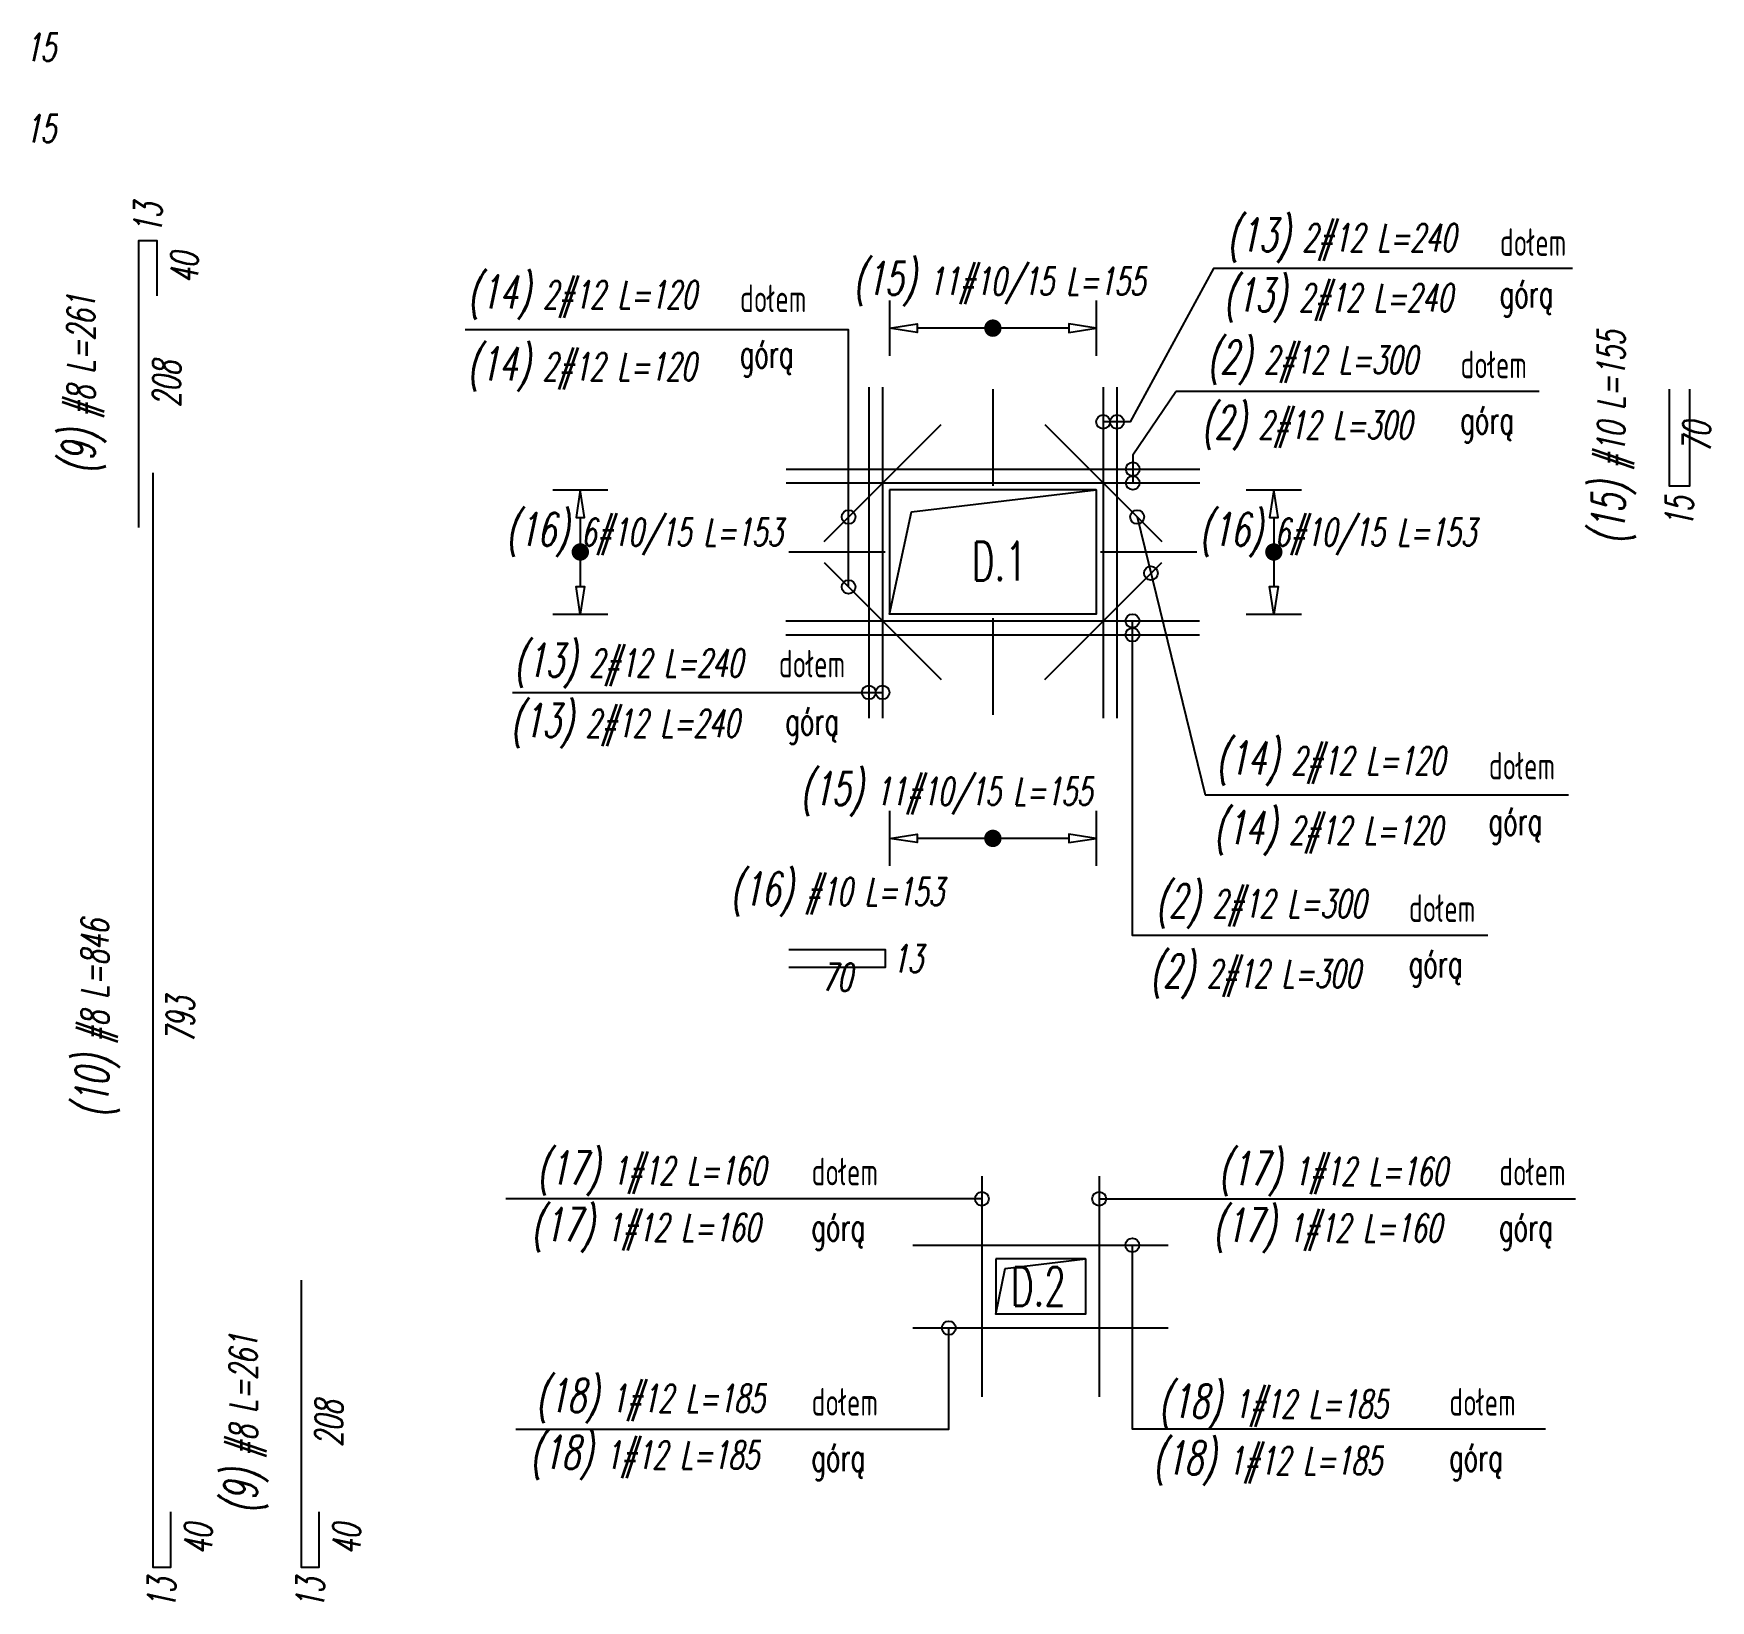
# Model space of a CAD drawing. Header units: millimetres. Extents: x 20746 to 38332, y -66591 to -55538.
# Drawn here: x 33002 to 34218, y -61582 to -60446 of the extents above; entities that cross this region are included whole.
import ezdxf
from ezdxf.enums import TextEntityAlignment as Align

# ---------------------------------------------------------------- set-up
doc = ezdxf.new("R2010")
doc.units = ezdxf.units.MM
doc.header["$LTSCALE"] = 5
for name, color, linetype in [('K-LINIA', 254, 'Continuous'), ('K-SRUBY', 3, 'Continuous'), ('K-TEXT 2.8mm', 101, 'Continuous'), ('K-TEXT 2mm', 254, 'Continuous'), ('ZBROJA_NIEZLICZAC', 255, 'Continuous'), ('ZBROJA_PRET', 161, 'Continuous'), ('ZBROJA_RZUTPR', 141, 'Continuous'), ('ZBROJA_RZUTPR1', 255, 'Continuous'), ('ZBROJA_ZASIEG', 253, 'Continuous'), ('ZBROJA_ZLICZAC', 125, 'Continuous')]:
    doc.layers.add(name, color=color, linetype=linetype)
doc.styles.add('STYL_ZBROJA', font='romanszb.shx', dxfattribs={"width": 0.65, "oblique": 12})
doc.styles.add('text 2.8mm', font='romans.shx', dxfattribs={"width": 0.65})
doc.styles.add('text 2mm', font='romans.shx', dxfattribs={"width": 0.65})

msp = doc.modelspace()

# ---------------------------------------------------------------- linework, layer by layer
at = {"layer": 'K-LINIA'}
for points in [[(34118.185, -60616.477), (33858.018, -60616.477), (33797.409, -60727.544), (33777.95, -60727.544)], [(33593.35, -60847.161), (33593.35, -60660.813), (33315.415, -60660.813)], [(33799.387, -60751.391), (33830.723, -60705.634)], [(34094.166, -60705.634), (33830.723, -60705.634)], [(33799.387, -60751.391), (33799.387, -60771.797)], [(33802.581, -60796.458), (33851.916, -60997.734)], [(34056.77, -61099.708), (33799.149, -61099.708), (33799.149, -60871.791)], [(33349.653, -60923.61), (33617.98, -60923.61)], [(33851.916, -60997.734), (34115.271, -60997.734)], [(33690.024, -61290.612), (33344.737, -61290.612)], [(33775.024, -61290.612), (34120.311, -61290.612)], [(34098.777, -61457.492), (33799.08, -61457.492), (33799.08, -61324.227)], [(33352.091, -61457.492), (33665.968, -61457.492), (33665.968, -61384.227)]]:
    msp.add_lwpolyline(points, dxfattribs=at)
for centre in [(33777.95, -60727.544), (33787.95, -60727.544), (33799.387, -60761.797), (33799.387, -60771.797), (33593.35, -60796.458), (33802.581, -60796.458), (33812.562, -60837.179), (33593.35, -60847.161), (33799.149, -60871.791), (33799.149, -60881.791), (33607.98, -60923.61), (33617.98, -60923.61), (33690.024, -61290.612), (33775.024, -61290.612), (33799.08, -61324.227), (33665.968, -61384.227)]:
    msp.add_circle(centre, 5, dxfattribs=at)
at = {"layer": 'K-SRUBY'}
for points in [[(33622.95, -60776.797), (33622.95, -60866.797), (33638.86, -60792.707), (33772.95, -60776.797), (33622.95, -60776.797)], [(33622.95, -60866.797), (33638.86, -60792.707), (33772.95, -60776.797), (33772.95, -60866.797), (33622.95, -60866.797)], [(33700.024, -61334.227), (33700.024, -61374.227), (33706.918, -61341.121), (33765.024, -61334.227), (33700.024, -61334.227)], [(33700.024, -61374.227), (33706.918, -61341.121), (33765.024, -61334.227), (33765.024, -61374.227), (33700.024, -61374.227)]]:
    msp.add_lwpolyline(points, dxfattribs=at)
at = {"layer": 'ZBROJA_PRET'}
for p, q in [((33607.98, -60702.349), (33607.98, -60942.349)), ((33617.98, -60702.349), (33617.98, -60942.349)), ((33697.95, -60703.797), (33697.95, -60773.797)), ((33777.95, -60702.349), (33777.95, -60942.349)), ((33787.95, -60702.349), (33787.95, -60942.349)), ((33575.554, -60814.254), (33660.407, -60729.401)), ((33735.524, -60729.371), (33820.376, -60814.223)), ((33547.95, -60761.797), (33847.95, -60761.797)), ((33547.95, -60771.797), (33847.95, -60771.797)), ((33549.95, -60821.828), (33619.95, -60821.828)), ((33775.95, -60821.828), (33845.95, -60821.828)), ((33575.554, -60829.365), (33660.407, -60914.218)), ((33735.524, -60914.218), (33820.376, -60829.365)), ((33697.95, -60869.797), (33697.95, -60939.797)), ((33547.712, -60871.791), (33847.712, -60871.791)), ((33547.712, -60881.791), (33847.712, -60881.791)), ((33690.024, -61274.227), (33690.024, -61434.227)), ((33690.024, -61274.227), (33690.024, -61434.227)), ((33775.024, -61274.227), (33775.024, -61434.227)), ((33775.024, -61274.227), (33775.024, -61434.227)), ((33640.024, -61324.227), (33825.024, -61324.227)), ((33640.024, -61324.227), (33825.024, -61324.227)), ((33640.024, -61384.227), (33825.024, -61384.227)), ((33640.024, -61384.227), (33825.024, -61384.227))]:
    msp.add_line(p, q, dxfattribs=at)
at = {"layer": 'ZBROJA_RZUTPR'}
for points in [[(33078.782, -60804.161), (33078.782, -60596.161, -0.41421356), (33078.782, -60596.161), (33091.782, -60596.161, -0.41421356), (33091.782, -60596.161), (33091.782, -60636.161)], [(34188.285, -60703.797), (34188.285, -60773.797, 0.41421356), (34188.285, -60773.797), (34203.285, -60773.797, 0.41421356), (34203.285, -60773.797), (34203.285, -60703.797)], [(33088.782, -60764.527), (33088.782, -61557.527, 0.41421356), (33088.782, -61557.527), (33101.782, -61557.527, 0.41421356), (33101.782, -61557.527), (33101.782, -61517.527)], [(33549.95, -61109.985), (33619.95, -61109.985, -0.41421356), (33619.95, -61109.985), (33619.95, -61122.985, -0.41421356), (33619.95, -61122.985), (33549.95, -61122.985)], [(33196.458, -61349.527), (33196.458, -61557.527, 0.41421356), (33196.458, -61557.527), (33209.458, -61557.527, 0.41421356), (33209.458, -61557.527), (33209.458, -61517.527)]]:
    msp.add_lwpolyline(points, format="xyb", dxfattribs=at)
at = {"layer": 'ZBROJA_ZASIEG'}
for p, q in [((33622.95, -60639.604), (33622.95, -60679.604)), ((33772.95, -60639.604), (33772.95, -60679.604)), ((33378.796, -60776.815), (33418.796, -60776.815)), ((33881.676, -60776.815), (33921.676, -60776.815)), ((33378.796, -60866.797), (33418.796, -60866.797)), ((33881.676, -60866.797), (33921.676, -60866.797)), ((33622.95, -61009.394), (33622.95, -61049.394)), ((33772.95, -61009.394), (33772.95, -61049.394))]:
    msp.add_line(p, q, dxfattribs=at)
for points in [[(33752.95, -60659.604), (33752.95, -60662.704), (33772.95, -60659.604), (33752.95, -60656.504), (33752.95, -60659.604), (33642.95, -60659.604), (33642.95, -60662.704), (33622.95, -60659.604), (33642.95, -60656.504), (33642.95, -60659.604)], [(33398.796, -60796.815), (33401.896, -60796.815), (33398.796, -60776.815), (33395.696, -60796.815), (33398.796, -60796.815), (33398.796, -60846.797), (33401.896, -60846.797), (33398.796, -60866.797), (33395.696, -60846.797), (33398.796, -60846.797)], [(33901.676, -60796.815), (33904.776, -60796.815), (33901.676, -60776.815), (33898.576, -60796.815), (33901.676, -60796.815), (33901.676, -60846.797), (33904.776, -60846.797), (33901.676, -60866.797), (33898.576, -60846.797), (33901.676, -60846.797)], [(33752.95, -61029.394), (33752.95, -61032.494), (33772.95, -61029.394), (33752.95, -61026.294), (33752.95, -61029.394), (33642.95, -61029.394), (33642.95, -61032.494), (33622.95, -61029.394), (33642.95, -61026.294), (33642.95, -61029.394)]]:
    msp.add_lwpolyline(points, dxfattribs=at)
at = {"layer": 'ZBROJA_ZASIEG', "const_width": 6.3}
for points in [[(33694.8, -60659.604, 1), (33701.1, -60659.604, 1)], [(33395.646, -60821.828, 1), (33401.946, -60821.828, 1)], [(33898.526, -60821.828, 1), (33904.826, -60821.828, 1)], [(33694.8, -61029.394, 1), (33701.1, -61029.394, 1)]]:
    msp.add_lwpolyline(points, format="xyb", close=True, dxfattribs=at)

# ---------------------------------------------------------------- texts
at = {"layer": 'K-TEXT 2.8mm', "style": 'text 2.8mm', "width": 0.65}
for s, p in [('D.1', (33682.777, -60842.386)), ('D.2', (33711.086, -61368.11))]:
    msp.add_text(s, height=28, dxfattribs=at).set_placement(p)
at = {"layer": 'K-TEXT 2mm', "style": 'text 2mm', "width": 0.65}
for s, p in [('dołem', (34065.597, -60607.229)), ('dołem', (33514.597, -60648.019)), ('górą', (34065.371, -60644.679)), ('górą', (33514.371, -60688.269)), ('dołem', (34037.042, -60695.881)), ('górą', (34036.816, -60736.131)), ('dołem', (33542.73, -60912.727)), ('górą', (33547.373, -60954.365)), ('dołem', (34057.544, -60986.709)), ('górą', (34057.318, -61026.959)), ('dołem', (33999.646, -61089.955)), ('górą', (33999.42, -61130.205)), ('dołem', (33566.52, -61280.859)), ('dołem', (34065.16, -61280.859)), ('górą', (33566.295, -61321.109)), ('górą', (34064.934, -61321.109)), ('dołem', (33566.52, -61447.739)), ('dołem', (34028.946, -61447.739)), ('górą', (33566.295, -61487.989)), ('górą', (34028.721, -61487.989))]:
    msp.add_text(s, height=20, dxfattribs=at).set_placement(p)
at = {"layer": 'ZBROJA_NIEZLICZAC', "char_height": 40, "attachment_point": 8, "rotation": 90, "style": 'STYL_ZBROJA'}
for s, insert in [('\\H24;\\C71;\\H20;\\C256;\\H24;\\C71;(9)\\H20;\\C256; #8 L=261', (33054.782, -60700.161)), ('\\H24;\\C71;\\H20;\\C256;\\H24;\\C71;(15)\\H20;\\C256; #10 L=155', (34164.285, -60738.797)), ('\\H24;\\C71;\\H20;\\C256;\\H24;\\C71;(10)\\H20;\\C256; #8 L=846', (33064.782, -61160.027)), ('\\H24;\\C71;\\H20;\\C256;\\H24;\\C71;(9)\\H20;\\C256; #8 L=261', (33172.458, -61453.527))]:
    msp.add_mtext(s, dxfattribs=dict(at, insert=insert))
at = {"layer": 'ZBROJA_NIEZLICZAC', "insert": (33584.95, -61085.985), "char_height": 40, "attachment_point": 8, "style": 'STYL_ZBROJA'}
msp.add_mtext('\\H24;\\C71;\\H20;\\C256;\\H24;\\C71;(16)\\H20;\\C256; #10 L=153', dxfattribs=at)
at = {"layer": 'ZBROJA_RZUTPR1', "style": 'STYL_ZBROJA', "oblique": 12, "width": 0.65}
for s, p in [('15', (33018.471, -60456.104)), ('15', (33018.471, -60515.009)), ('13', (33647.14, -61116.485))]:
    msp.add_text(s, height=20, dxfattribs=at).set_placement(p, align=Align.MIDDLE_RIGHT)
for s, p in [('13', (33085.282, -60568.97)), ('15', (34195.785, -60781.797)), ('13', (33095.282, -61565.527)), ('13', (33202.958, -61565.527))]:
    msp.add_text(s, height=20, rotation=90, dxfattribs=at).set_placement(p, align=Align.MIDDLE_RIGHT)
for s, p in [('40', (33111.782, -60616.161)), ('208', (33098.782, -60700.161)), ('70', (34208.285, -60738.797)), ('793', (33108.782, -61161.027)), ('208', (33216.458, -61453.527)), ('40', (33121.782, -61537.527)), ('40', (33229.458, -61537.527))]:
    msp.add_text(s, height=20, rotation=90, dxfattribs=at).set_placement(p, align=Align.MIDDLE)
msp.add_text('70', height=20, dxfattribs=at).set_placement((33584.95, -61129.985), align=Align.MIDDLE)
at = {"layer": 'ZBROJA_ZLICZAC', "char_height": 40, "attachment_point": 7, "style": 'STYL_ZBROJA'}
for s, insert in [('\\H24;\\C71;\\H20;\\C256;\\H24;\\C71;(13)\\H20;\\C256; 2#12 L=240', (33867.945, -60612.042)), ('\\H24;\\C71;\\H20;\\C256;\\H24;\\C71;(15)\\H20;\\C256; 11#10/15 L=155', (33596.842, -60643.575)), ('\\H24;\\C71;\\H20;\\C256;\\H24;\\C71;(14)\\H20;\\C256; 2#12 L=120', (33317.286, -60653.344)), ('\\H24;\\C71;\\H20;\\C256;\\H24;\\C71;(13)\\H20;\\C256; 2#12 L=240', (33865.443, -60655.604)), ('\\H24;\\C71;\\H20;\\C256;\\H24;\\C71;(2)\\H20;\\C256; 2#12 L=300', (33853.522, -60700.589)), ('\\H24;\\C71;\\H20;\\C256;\\H24;\\C71;(14)\\H20;\\C256; 2#12 L=120', (33316.965, -60705.441)), ('\\H24;\\C71;\\H20;\\C256;\\H24;\\C71;(2)\\H20;\\C256; 2#12 L=300', (33849.416, -60747.798)), ('\\H24;\\C71;\\H20;\\C256;\\H24;\\C71;(16)\\H20;\\C256; 6#10/15 L=153', (33345.006, -60825.458)), ('\\H24;\\C71;\\H20;\\C256;\\H24;\\C71;(16)\\H20;\\C256; 6#10/15 L=153', (33847.885, -60825.458)), ('\\H24;\\C71;\\H20;\\C256;\\H24;\\C71;(13)\\H20;\\C256; 2#12 L=240', (33350.791, -60920.363)), ('\\H24;\\C71;\\H20;\\C256;\\H24;\\C71;(13)\\H20;\\C256; 2#12 L=240', (33348.288, -60963.925)), ('\\H24;\\C71;\\H20;\\C256;\\H24;\\C71;(14)\\H20;\\C256; 2#12 L=120', (33859.947, -60991.097)), ('\\H24;\\C71;\\H20;\\C256;\\H24;\\C71;(15)\\H20;\\C256; 11#10/15 L=155', (33558.39, -61013.364)), ('\\H24;\\C71;\\H20;\\C256;\\H24;\\C71;(14)\\H20;\\C256; 2#12 L=120', (33858.287, -61041.618)), ('\\H24;\\C71;\\H20;\\C256;\\H24;\\C71;(2)\\H20;\\C256; 2#12 L=300', (33816.126, -61094.662)), ('\\H24;\\C71;\\H20;\\C256;\\H24;\\C71;(2)\\H20;\\C256; 2#12 L=300', (33812.02, -61145.452)), ('\\H24;\\C71;\\H20;\\C256;\\H24;\\C71;(17)\\H20;\\C256; 1#12 L=160', (33367.457, -61288.242)), ('\\H24;\\C71;\\H20;\\C256;\\H24;\\C71;(17)\\H20;\\C256; 1#12 L=160', (33861.814, -61288.599)), ('\\H24;\\C71;\\H20;\\C256;\\H24;\\C71;(17)\\H20;\\C256; 1#12 L=160', (33363.296, -61329.376)), ('\\H24;\\C71;\\H20;\\C256;\\H24;\\C71;(17)\\H20;\\C256; 1#12 L=160', (33857.653, -61329.732)), ('\\H24;\\C71;\\H20;\\C256;\\H24;\\C71;(18)\\H20;\\C256; 1#12 L=185', (33366.664, -61453.161)), ('\\H24;\\C71;\\H20;\\C256;\\H24;\\C71;(18)\\H20;\\C256; 1#12 L=185', (33818.374, -61457.234)), ('\\H24;\\C71;\\H20;\\C256;\\H24;\\C71;(18)\\H20;\\C256; 1#12 L=185', (33362.502, -61494.295)), ('\\H24;\\C71;\\H20;\\C256;\\H24;\\C71;(18)\\H20;\\C256; 1#12 L=185', (33814.212, -61498.367))]:
    msp.add_mtext(s, dxfattribs=dict(at, insert=insert))

doc.saveas('drawing.dxf')
